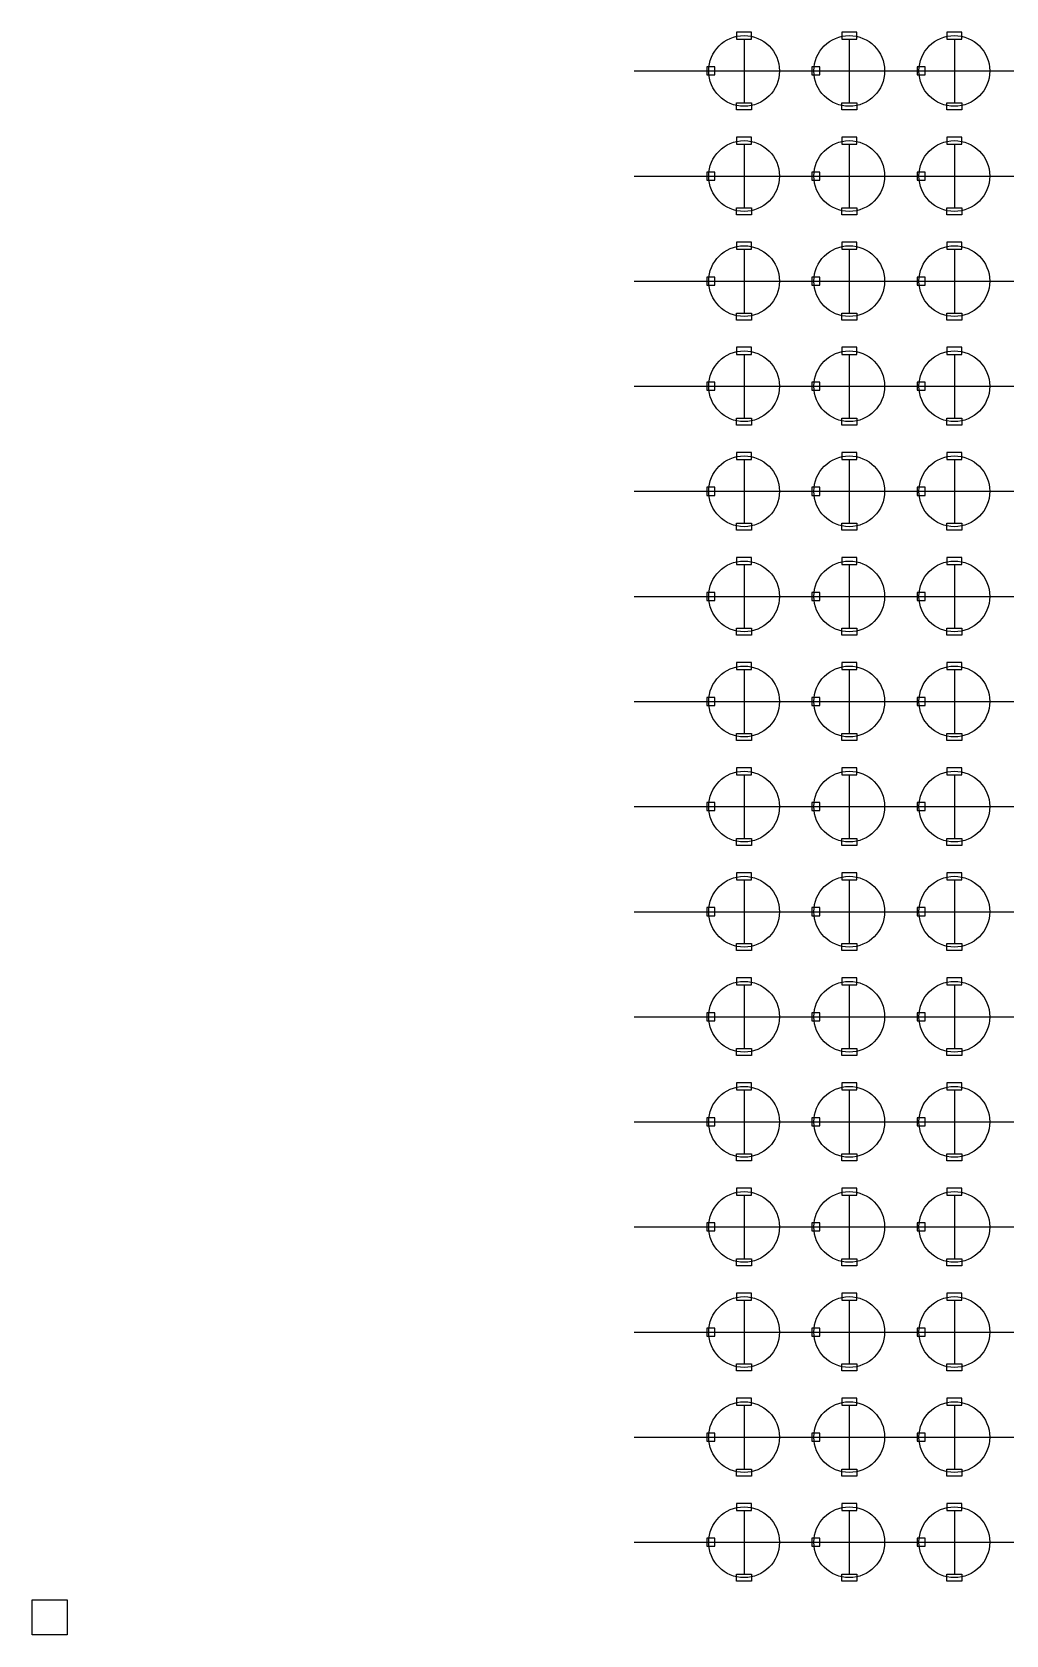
# Model space of a CAD drawing. Header units: millimetres. Extents: x -203 to 340, y -26 to 911.
# Drawn here: x -203.2 to 74.7, y -26.5 to 431.1 of the extents above; entities that cross this region are included whole.
import ezdxf

# ---------------------------------------------------------------- set-up
doc = ezdxf.new("R2010")
doc.units = ezdxf.units.MM
doc.layers.get('0').update_dxf_attribs({"linetype": 'CONTINUOUS'})

msp = doc.modelspace()

# ---------------------------------------------------------------- linework, layer by layer
for p, q in [((0, 429.1), (0, 410.9)), ((30, 429.1), (30, 410.9)), ((60, 429.1), (60, 410.9)), ((-31.4, 420), (10.1, 420)), ((-1.4, 420), (40.1, 420)), ((28.6, 420), (70.1, 420)), ((58.6, 420), (100.1, 420)), ((0, 399.1), (0, 380.9)), ((30, 399.1), (30, 380.9)), ((60, 399.1), (60, 380.9)), ((-31.4, 390), (10.1, 390)), ((-1.4, 390), (40.1, 390)), ((28.6, 390), (70.1, 390)), ((58.6, 390), (100.1, 390)), ((0, 369.1), (0, 350.9)), ((30, 369.1), (30, 350.9)), ((60, 369.1), (60, 350.9)), ((-31.4, 360), (10.1, 360)), ((-1.4, 360), (40.1, 360)), ((28.6, 360), (70.1, 360)), ((58.6, 360), (100.1, 360)), ((0, 339.1), (0, 320.9)), ((30, 339.1), (30, 320.9)), ((60, 339.1), (60, 320.9)), ((-31.4, 330), (10.1, 330)), ((-1.4, 330), (40.1, 330)), ((28.6, 330), (70.1, 330)), ((58.6, 330), (100.1, 330)), ((0, 309.1), (0, 290.9)), ((30, 309.1), (30, 290.9)), ((60, 309.1), (60, 290.9)), ((-31.4, 300), (10.1, 300)), ((-1.4, 300), (40.1, 300)), ((28.6, 300), (70.1, 300)), ((58.6, 300), (100.1, 300)), ((0, 279.1), (0, 260.9)), ((30, 279.1), (30, 260.9)), ((60, 279.1), (60, 260.9)), ((-31.4, 270), (10.1, 270)), ((-1.4, 270), (40.1, 270)), ((28.6, 270), (70.1, 270)), ((58.6, 270), (100.1, 270)), ((0, 249.1), (0, 230.9)), ((30, 249.1), (30, 230.9)), ((60, 249.1), (60, 230.9)), ((-31.4, 240), (10.1, 240)), ((-1.4, 240), (40.1, 240)), ((28.6, 240), (70.1, 240)), ((58.6, 240), (100.1, 240)), ((0, 219.1), (0, 200.9)), ((30, 219.1), (30, 200.9)), ((60, 219.1), (60, 200.9)), ((-31.4, 210), (10.1, 210)), ((-1.4, 210), (40.1, 210)), ((28.6, 210), (70.1, 210)), ((58.6, 210), (100.1, 210)), ((0, 189.1), (0, 170.9)), ((30, 189.1), (30, 170.9)), ((60, 189.1), (60, 170.9)), ((-31.4, 180), (10.1, 180)), ((-1.4, 180), (40.1, 180)), ((28.6, 180), (70.1, 180)), ((58.6, 180), (100.1, 180)), ((0, 159.1), (0, 140.9)), ((30, 159.1), (30, 140.9)), ((60, 159.1), (60, 140.9)), ((-31.4, 150), (10.1, 150)), ((-1.4, 150), (40.1, 150)), ((28.6, 150), (70.1, 150)), ((58.6, 150), (100.1, 150)), ((0, 129.1), (0, 110.9)), ((30, 129.1), (30, 110.9)), ((60, 129.1), (60, 110.9)), ((-31.4, 120), (10.1, 120)), ((-1.4, 120), (40.1, 120)), ((28.6, 120), (70.1, 120)), ((58.6, 120), (100.1, 120)), ((0, 99.1), (0, 80.9)), ((30, 99.1), (30, 80.9)), ((60, 99.1), (60, 80.9)), ((-31.4, 90), (10.1, 90)), ((-1.4, 90), (40.1, 90)), ((28.6, 90), (70.1, 90)), ((58.6, 90), (100.1, 90)), ((0, 69.1), (0, 50.9)), ((30, 69.1), (30, 50.9)), ((60, 69.1), (60, 50.9)), ((-31.4, 60), (10.1, 60)), ((-1.4, 60), (40.1, 60)), ((28.6, 60), (70.1, 60)), ((58.6, 60), (100.1, 60)), ((0, 39.1), (0, 20.9)), ((30, 39.1), (30, 20.9)), ((60, 39.1), (60, 20.9)), ((-31.4, 30), (10.1, 30)), ((-1.4, 30), (40.1, 30)), ((28.6, 30), (70.1, 30)), ((58.6, 30), (100.1, 30)), ((0, 9.1), (0, -9.1)), ((30, 9.1), (30, -9.1)), ((60, 9.1), (60, -9.1)), ((-31.4, 0), (10.1, 0)), ((-1.4, 0), (40.1, 0)), ((28.6, 0), (70.1, 0)), ((58.6, 0), (100.1, 0))]:
    msp.add_line(p, q)
for points in [[(-2.15, 429.1), (2.15, 429.1), (2.15, 431.1), (-2.15, 431.1)], [(27.85, 429.1), (32.15, 429.1), (32.15, 431.1), (27.85, 431.1)], [(57.85, 429.1), (62.15, 429.1), (62.15, 431.1), (57.85, 431.1)], [(-10.65, 418.85), (-8.35, 418.85), (-8.35, 421.15), (-10.65, 421.15)], [(19.35, 418.85), (21.65, 418.85), (21.65, 421.15), (19.35, 421.15)], [(49.35, 418.85), (51.65, 418.85), (51.65, 421.15), (49.35, 421.15)], [(-2.15, 408.9), (-2.15, 410.9), (2.15, 410.9), (2.15, 408.9)], [(27.85, 408.9), (27.85, 410.9), (32.15, 410.9), (32.15, 408.9)], [(57.85, 408.9), (57.85, 410.9), (62.15, 410.9), (62.15, 408.9)], [(-2.15, 399.1), (2.15, 399.1), (2.15, 401.1), (-2.15, 401.1)], [(27.85, 399.1), (32.15, 399.1), (32.15, 401.1), (27.85, 401.1)], [(57.85, 399.1), (62.15, 399.1), (62.15, 401.1), (57.85, 401.1)], [(-10.65, 388.85), (-8.35, 388.85), (-8.35, 391.15), (-10.65, 391.15)], [(19.35, 388.85), (21.65, 388.85), (21.65, 391.15), (19.35, 391.15)], [(49.35, 388.85), (51.65, 388.85), (51.65, 391.15), (49.35, 391.15)], [(-2.15, 378.9), (-2.15, 380.9), (2.15, 380.9), (2.15, 378.9)], [(27.85, 378.9), (27.85, 380.9), (32.15, 380.9), (32.15, 378.9)], [(57.85, 378.9), (57.85, 380.9), (62.15, 380.9), (62.15, 378.9)], [(-2.15, 369.1), (2.15, 369.1), (2.15, 371.1), (-2.15, 371.1)], [(27.85, 369.1), (32.15, 369.1), (32.15, 371.1), (27.85, 371.1)], [(57.85, 369.1), (62.15, 369.1), (62.15, 371.1), (57.85, 371.1)], [(-10.65, 358.85), (-8.35, 358.85), (-8.35, 361.15), (-10.65, 361.15)], [(19.35, 358.85), (21.65, 358.85), (21.65, 361.15), (19.35, 361.15)], [(49.35, 358.85), (51.65, 358.85), (51.65, 361.15), (49.35, 361.15)], [(-2.15, 348.9), (-2.15, 350.9), (2.15, 350.9), (2.15, 348.9)], [(27.85, 348.9), (27.85, 350.9), (32.15, 350.9), (32.15, 348.9)], [(57.85, 348.9), (57.85, 350.9), (62.15, 350.9), (62.15, 348.9)], [(-2.15, 339.1), (2.15, 339.1), (2.15, 341.1), (-2.15, 341.1)], [(27.85, 339.1), (32.15, 339.1), (32.15, 341.1), (27.85, 341.1)], [(57.85, 339.1), (62.15, 339.1), (62.15, 341.1), (57.85, 341.1)], [(-10.65, 328.85), (-8.35, 328.85), (-8.35, 331.15), (-10.65, 331.15)], [(19.35, 328.85), (21.65, 328.85), (21.65, 331.15), (19.35, 331.15)], [(49.35, 328.85), (51.65, 328.85), (51.65, 331.15), (49.35, 331.15)], [(-2.15, 318.9), (-2.15, 320.9), (2.15, 320.9), (2.15, 318.9)], [(27.85, 318.9), (27.85, 320.9), (32.15, 320.9), (32.15, 318.9)], [(57.85, 318.9), (57.85, 320.9), (62.15, 320.9), (62.15, 318.9)], [(-2.15, 309.1), (2.15, 309.1), (2.15, 311.1), (-2.15, 311.1)], [(27.85, 309.1), (32.15, 309.1), (32.15, 311.1), (27.85, 311.1)], [(57.85, 309.1), (62.15, 309.1), (62.15, 311.1), (57.85, 311.1)], [(-10.65, 298.85), (-8.35, 298.85), (-8.35, 301.15), (-10.65, 301.15)], [(19.35, 298.85), (21.65, 298.85), (21.65, 301.15), (19.35, 301.15)], [(49.35, 298.85), (51.65, 298.85), (51.65, 301.15), (49.35, 301.15)], [(-2.15, 288.9), (-2.15, 290.9), (2.15, 290.9), (2.15, 288.9)], [(27.85, 288.9), (27.85, 290.9), (32.15, 290.9), (32.15, 288.9)], [(57.85, 288.9), (57.85, 290.9), (62.15, 290.9), (62.15, 288.9)], [(-2.15, 279.1), (2.15, 279.1), (2.15, 281.1), (-2.15, 281.1)], [(27.85, 279.1), (32.15, 279.1), (32.15, 281.1), (27.85, 281.1)], [(57.85, 279.1), (62.15, 279.1), (62.15, 281.1), (57.85, 281.1)], [(-10.65, 268.85), (-8.35, 268.85), (-8.35, 271.15), (-10.65, 271.15)], [(19.35, 268.85), (21.65, 268.85), (21.65, 271.15), (19.35, 271.15)], [(49.35, 268.85), (51.65, 268.85), (51.65, 271.15), (49.35, 271.15)], [(-2.15, 258.9), (-2.15, 260.9), (2.15, 260.9), (2.15, 258.9)], [(27.85, 258.9), (27.85, 260.9), (32.15, 260.9), (32.15, 258.9)], [(57.85, 258.9), (57.85, 260.9), (62.15, 260.9), (62.15, 258.9)], [(-2.15, 249.1), (2.15, 249.1), (2.15, 251.1), (-2.15, 251.1)], [(27.85, 249.1), (32.15, 249.1), (32.15, 251.1), (27.85, 251.1)], [(57.85, 249.1), (62.15, 249.1), (62.15, 251.1), (57.85, 251.1)], [(-10.65, 238.85), (-8.35, 238.85), (-8.35, 241.15), (-10.65, 241.15)], [(19.35, 238.85), (21.65, 238.85), (21.65, 241.15), (19.35, 241.15)], [(49.35, 238.85), (51.65, 238.85), (51.65, 241.15), (49.35, 241.15)], [(-2.15, 228.9), (-2.15, 230.9), (2.15, 230.9), (2.15, 228.9)], [(27.85, 228.9), (27.85, 230.9), (32.15, 230.9), (32.15, 228.9)], [(57.85, 228.9), (57.85, 230.9), (62.15, 230.9), (62.15, 228.9)], [(-2.15, 219.1), (2.15, 219.1), (2.15, 221.1), (-2.15, 221.1)], [(27.85, 219.1), (32.15, 219.1), (32.15, 221.1), (27.85, 221.1)], [(57.85, 219.1), (62.15, 219.1), (62.15, 221.1), (57.85, 221.1)], [(-10.65, 208.85), (-8.35, 208.85), (-8.35, 211.15), (-10.65, 211.15)], [(19.35, 208.85), (21.65, 208.85), (21.65, 211.15), (19.35, 211.15)], [(49.35, 208.85), (51.65, 208.85), (51.65, 211.15), (49.35, 211.15)], [(-2.15, 198.9), (-2.15, 200.9), (2.15, 200.9), (2.15, 198.9)], [(27.85, 198.9), (27.85, 200.9), (32.15, 200.9), (32.15, 198.9)], [(57.85, 198.9), (57.85, 200.9), (62.15, 200.9), (62.15, 198.9)], [(-2.15, 189.1), (2.15, 189.1), (2.15, 191.1), (-2.15, 191.1)], [(27.85, 189.1), (32.15, 189.1), (32.15, 191.1), (27.85, 191.1)], [(57.85, 189.1), (62.15, 189.1), (62.15, 191.1), (57.85, 191.1)], [(-10.65, 178.85), (-8.35, 178.85), (-8.35, 181.15), (-10.65, 181.15)], [(19.35, 178.85), (21.65, 178.85), (21.65, 181.15), (19.35, 181.15)], [(49.35, 178.85), (51.65, 178.85), (51.65, 181.15), (49.35, 181.15)], [(-2.15, 168.9), (-2.15, 170.9), (2.15, 170.9), (2.15, 168.9)], [(27.85, 168.9), (27.85, 170.9), (32.15, 170.9), (32.15, 168.9)], [(57.85, 168.9), (57.85, 170.9), (62.15, 170.9), (62.15, 168.9)], [(-2.15, 159.1), (2.15, 159.1), (2.15, 161.1), (-2.15, 161.1)], [(27.85, 159.1), (32.15, 159.1), (32.15, 161.1), (27.85, 161.1)], [(57.85, 159.1), (62.15, 159.1), (62.15, 161.1), (57.85, 161.1)], [(-10.65, 148.85), (-8.35, 148.85), (-8.35, 151.15), (-10.65, 151.15)], [(19.35, 148.85), (21.65, 148.85), (21.65, 151.15), (19.35, 151.15)], [(49.35, 148.85), (51.65, 148.85), (51.65, 151.15), (49.35, 151.15)], [(-2.15, 138.9), (-2.15, 140.9), (2.15, 140.9), (2.15, 138.9)], [(27.85, 138.9), (27.85, 140.9), (32.15, 140.9), (32.15, 138.9)], [(57.85, 138.9), (57.85, 140.9), (62.15, 140.9), (62.15, 138.9)], [(-2.15, 129.1), (2.15, 129.1), (2.15, 131.1), (-2.15, 131.1)], [(27.85, 129.1), (32.15, 129.1), (32.15, 131.1), (27.85, 131.1)], [(57.85, 129.1), (62.15, 129.1), (62.15, 131.1), (57.85, 131.1)], [(-10.65, 118.85), (-8.35, 118.85), (-8.35, 121.15), (-10.65, 121.15)], [(19.35, 118.85), (21.65, 118.85), (21.65, 121.15), (19.35, 121.15)], [(49.35, 118.85), (51.65, 118.85), (51.65, 121.15), (49.35, 121.15)], [(-2.15, 108.9), (-2.15, 110.9), (2.15, 110.9), (2.15, 108.9)], [(27.85, 108.9), (27.85, 110.9), (32.15, 110.9), (32.15, 108.9)], [(57.85, 108.9), (57.85, 110.9), (62.15, 110.9), (62.15, 108.9)], [(-2.15, 99.1), (2.15, 99.1), (2.15, 101.1), (-2.15, 101.1)], [(27.85, 99.1), (32.15, 99.1), (32.15, 101.1), (27.85, 101.1)], [(57.85, 99.1), (62.15, 99.1), (62.15, 101.1), (57.85, 101.1)], [(-10.65, 88.85), (-8.35, 88.85), (-8.35, 91.15), (-10.65, 91.15)], [(19.35, 88.85), (21.65, 88.85), (21.65, 91.15), (19.35, 91.15)], [(49.35, 88.85), (51.65, 88.85), (51.65, 91.15), (49.35, 91.15)], [(-2.15, 78.9), (-2.15, 80.9), (2.15, 80.9), (2.15, 78.9)], [(27.85, 78.9), (27.85, 80.9), (32.15, 80.9), (32.15, 78.9)], [(57.85, 78.9), (57.85, 80.9), (62.15, 80.9), (62.15, 78.9)], [(-2.15, 69.1), (2.15, 69.1), (2.15, 71.1), (-2.15, 71.1)], [(27.85, 69.1), (32.15, 69.1), (32.15, 71.1), (27.85, 71.1)], [(57.85, 69.1), (62.15, 69.1), (62.15, 71.1), (57.85, 71.1)], [(-10.65, 58.85), (-8.35, 58.85), (-8.35, 61.15), (-10.65, 61.15)], [(19.35, 58.85), (21.65, 58.85), (21.65, 61.15), (19.35, 61.15)], [(49.35, 58.85), (51.65, 58.85), (51.65, 61.15), (49.35, 61.15)], [(-2.15, 48.9), (-2.15, 50.9), (2.15, 50.9), (2.15, 48.9)], [(27.85, 48.9), (27.85, 50.9), (32.15, 50.9), (32.15, 48.9)], [(57.85, 48.9), (57.85, 50.9), (62.15, 50.9), (62.15, 48.9)], [(-2.15, 39.1), (2.15, 39.1), (2.15, 41.1), (-2.15, 41.1)], [(27.85, 39.1), (32.15, 39.1), (32.15, 41.1), (27.85, 41.1)], [(57.85, 39.1), (62.15, 39.1), (62.15, 41.1), (57.85, 41.1)], [(-10.65, 28.85), (-8.35, 28.85), (-8.35, 31.15), (-10.65, 31.15)], [(19.35, 28.85), (21.65, 28.85), (21.65, 31.15), (19.35, 31.15)], [(49.35, 28.85), (51.65, 28.85), (51.65, 31.15), (49.35, 31.15)], [(-2.15, 18.9), (-2.15, 20.9), (2.15, 20.9), (2.15, 18.9)], [(27.85, 18.9), (27.85, 20.9), (32.15, 20.9), (32.15, 18.9)], [(57.85, 18.9), (57.85, 20.9), (62.15, 20.9), (62.15, 18.9)], [(2.15, 11.1), (-2.15, 11.1), (-2.15, 9.1), (2.15, 9.1)], [(27.85, 9.1), (32.15, 9.1), (32.15, 11.1), (27.85, 11.1)], [(57.85, 9.1), (62.15, 9.1), (62.15, 11.1), (57.85, 11.1)], [(-8.35, 1.15), (-10.65, 1.15), (-10.65, -1.15), (-8.35, -1.15)], [(19.35, -1.15), (21.65, -1.15), (21.65, 1.15), (19.35, 1.15)], [(49.35, -1.15), (51.65, -1.15), (51.65, 1.15), (49.35, 1.15)], [(2.15, -11.1), (-2.15, -11.1), (-2.15, -9.1), (2.15, -9.1)], [(27.85, -11.1), (27.85, -9.1), (32.15, -9.1), (32.15, -11.1)], [(57.85, -11.1), (57.85, -9.1), (62.15, -9.1), (62.15, -11.1)], [(-193.21, -26.47), (-203.21, -26.47), (-203.21, -16.47), (-193.21, -16.47)]]:
    msp.add_lwpolyline(points, close=True)
for centre in [(0, 420), (30, 420), (60, 420), (0, 390), (30, 390), (60, 390), (0, 360), (30, 360), (60, 360), (0, 330), (30, 330), (60, 330), (0, 300), (30, 300), (60, 300), (0, 270), (30, 270), (60, 270), (0, 240), (30, 240), (60, 240), (0, 210), (30, 210), (60, 210), (0, 180), (30, 180), (60, 180), (0, 150), (30, 150), (60, 150), (0, 120), (30, 120), (60, 120), (0, 90), (30, 90), (60, 90), (0, 60), (30, 60), (60, 60), (0, 30), (30, 30), (60, 30), (0, 0), (30, 0), (60, 0)]:
    msp.add_circle(centre, 10.1)

doc.saveas('drawing.dxf')
